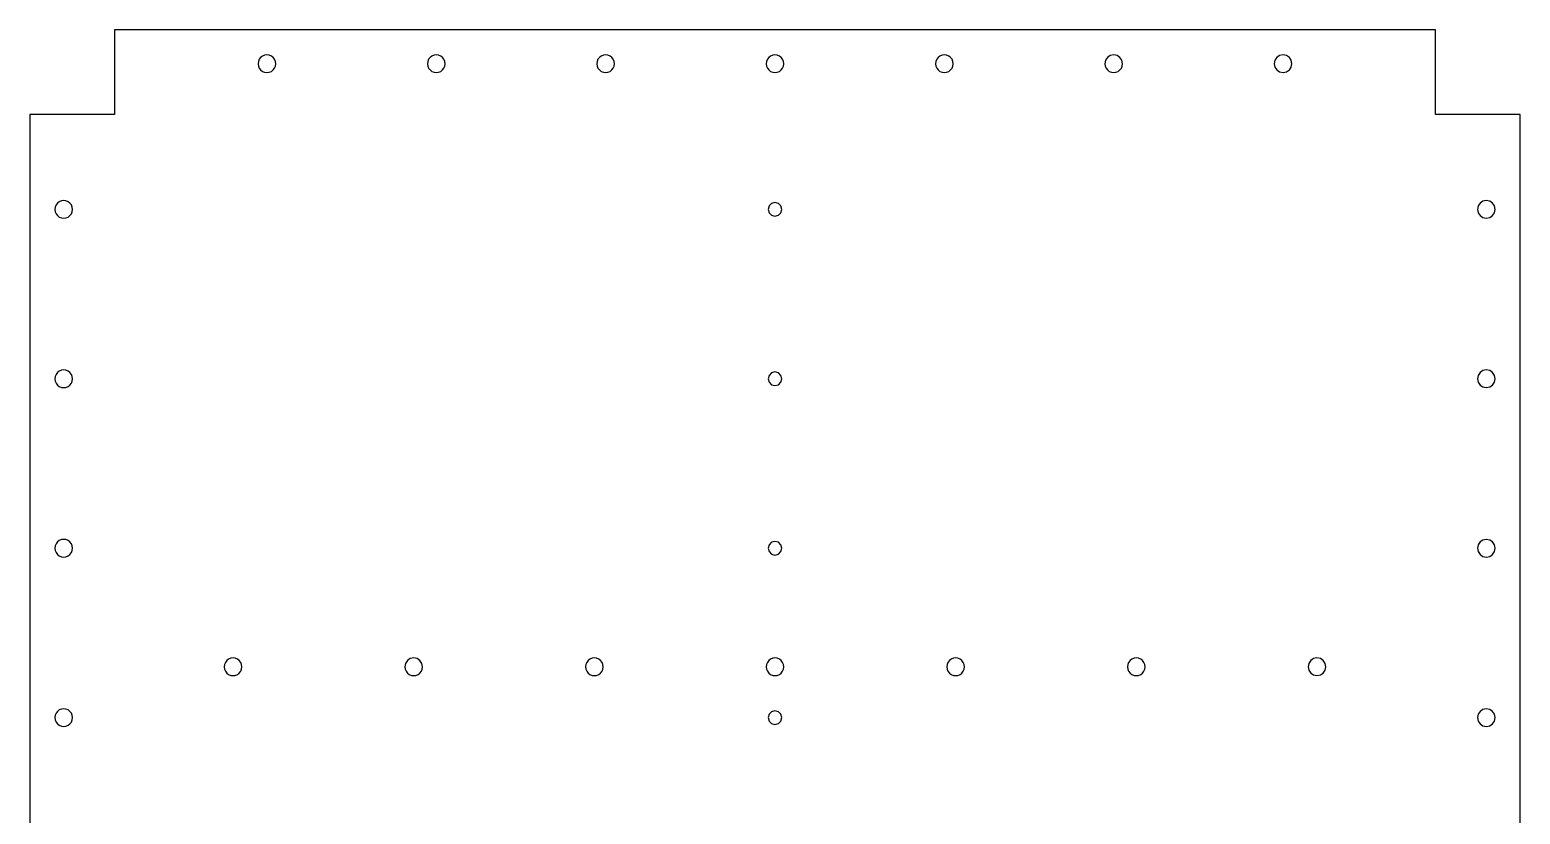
# Model space of a CAD drawing. Extents: x -1 to 677, y 73 to 536.
# Drawn here: x 237.2 to 677.2, y 304.8 to 536.3 of the extents above; entities that cross this region are included whole.
import ezdxf

# ---------------------------------------------------------------- set-up
doc = ezdxf.new("R2010")
doc.units = 0

msp = doc.modelspace()

# ---------------------------------------------------------------- linework, layer by layer
at = {"layer": 'ProjItem002'}
for p, q in [((262.2, 536.3), (262.2, 511.3)), ((652.2, 536.3), (262.2, 536.3)), ((652.2, 511.3), (652.2, 536.3)), ((305.350414, 528.141587), (304.939674, 527.605)), ((305.895, 528.560326), (305.350414, 528.141587)), ((306.529932, 528.822582), (305.895, 528.560326)), ((307.2, 528.91), (306.529932, 528.822582)), ((307.870068, 528.822582), (307.2, 528.91)), ((308.505, 528.560326), (307.870068, 528.822582)), ((309.049586, 528.141587), (308.505, 528.560326)), ((309.460326, 527.605), (309.049586, 528.141587)), ((355.350414, 528.141587), (354.939674, 527.605)), ((355.895, 528.560326), (355.350414, 528.141587)), ((356.529932, 528.822582), (355.895, 528.560326)), ((357.2, 528.91), (356.529932, 528.822582)), ((357.870068, 528.822582), (357.2, 528.91)), ((358.505, 528.560326), (357.870068, 528.822582)), ((359.049586, 528.141587), (358.505, 528.560326)), ((359.460326, 527.605), (359.049586, 528.141587)), ((405.349414, 528.141587), (404.938674, 527.605)), ((405.894, 528.560326), (405.349414, 528.141587)), ((406.528932, 528.822582), (405.894, 528.560326)), ((407.199, 528.91), (406.528932, 528.822582)), ((407.869068, 528.822582), (407.199, 528.91)), ((408.504, 528.560326), (407.869068, 528.822582)), ((409.048586, 528.141587), (408.504, 528.560326)), ((409.459326, 527.605), (409.048586, 528.141587)), ((455.349414, 528.141587), (454.938674, 527.605)), ((455.894, 528.560326), (455.349414, 528.141587)), ((456.528932, 528.822582), (455.894, 528.560326)), ((457.199, 528.91), (456.528932, 528.822582)), ((457.869068, 528.822582), (457.199, 528.91)), ((458.504, 528.560326), (457.869068, 528.822582)), ((459.048586, 528.141587), (458.504, 528.560326)), ((459.459326, 527.605), (459.048586, 528.141587)), ((505.349414, 528.141587), (504.938674, 527.605)), ((505.894, 528.560326), (505.349414, 528.141587)), ((506.528932, 528.822582), (505.894, 528.560326)), ((507.199, 528.91), (506.528932, 528.822582)), ((507.869068, 528.822582), (507.199, 528.91)), ((508.504, 528.560326), (507.869068, 528.822582)), ((509.048586, 528.141587), (508.504, 528.560326)), ((509.459326, 527.605), (509.048586, 528.141587)), ((555.353451, 528.145548), (554.794107, 527.31593)), ((556.18307, 528.704893), (555.353451, 528.145548)), ((557.199, 528.91), (556.18307, 528.704893)), ((558.21493, 528.704893), (557.199, 528.91)), ((559.044549, 528.145548), (558.21493, 528.704893)), ((559.603893, 527.31593), (559.044549, 528.145548)), ((605.353451, 528.145548), (604.794107, 527.31593)), ((606.18307, 528.704893), (605.353451, 528.145548)), ((607.199, 528.91), (606.18307, 528.704893)), ((608.21493, 528.704893), (607.199, 528.91)), ((609.044549, 528.145548), (608.21493, 528.704893)), ((609.603893, 527.31593), (609.044549, 528.145548)), ((304.680346, 526.980995), (304.59, 526.3)), ((304.59, 526.3), (304.680346, 525.619005)), ((304.939674, 527.605), (304.680346, 526.980995)), ((304.680346, 525.619005), (304.939674, 524.995)), ((304.939674, 524.995), (305.350414, 524.458413)), ((305.350414, 524.458413), (305.895, 524.039674)), ((305.895, 524.039674), (306.529932, 523.777418)), ((306.529932, 523.777418), (307.2, 523.69)), ((307.2, 523.69), (307.870068, 523.777418)), ((307.870068, 523.777418), (308.505, 524.039674)), ((308.505, 524.039674), (309.049586, 524.458413)), ((309.049586, 524.458413), (309.460326, 524.995)), ((309.719654, 526.980995), (309.460326, 527.605)), ((309.460326, 524.995), (309.719654, 525.619005)), ((309.81, 526.3), (309.719654, 526.980995)), ((309.719654, 525.619005), (309.81, 526.3)), ((309.81, 526.3), (309.81, 526.3)), ((354.680346, 526.980995), (354.59, 526.3)), ((354.59, 526.3), (354.680346, 525.619005)), ((354.939674, 527.605), (354.680346, 526.980995)), ((354.680346, 525.619005), (354.939674, 524.995)), ((354.939674, 524.995), (355.350414, 524.458413)), ((355.350414, 524.458413), (355.895, 524.039674)), ((355.895, 524.039674), (356.529932, 523.777418)), ((356.529932, 523.777418), (357.2, 523.69)), ((357.2, 523.69), (357.870068, 523.777418)), ((357.870068, 523.777418), (358.505, 524.039674)), ((358.505, 524.039674), (359.049586, 524.458413)), ((359.049586, 524.458413), (359.460326, 524.995)), ((359.719654, 526.980995), (359.460326, 527.605)), ((359.460326, 524.995), (359.719654, 525.619005)), ((359.81, 526.3), (359.719654, 526.980995)), ((359.719654, 525.619005), (359.81, 526.3)), ((359.81, 526.3), (359.81, 526.3)), ((404.679346, 526.980995), (404.589, 526.3)), ((404.589, 526.3), (404.679346, 525.619005)), ((404.938674, 527.605), (404.679346, 526.980995)), ((404.679346, 525.619005), (404.938674, 524.995)), ((404.938674, 524.995), (405.349414, 524.458413)), ((405.349414, 524.458413), (405.894, 524.039674)), ((405.894, 524.039674), (406.528932, 523.777418)), ((406.528932, 523.777418), (407.199, 523.69)), ((407.199, 523.69), (407.869068, 523.777418)), ((407.869068, 523.777418), (408.504, 524.039674)), ((408.504, 524.039674), (409.048586, 524.458413)), ((409.048586, 524.458413), (409.459326, 524.995)), ((409.718654, 526.980995), (409.459326, 527.605)), ((409.459326, 524.995), (409.718654, 525.619005)), ((409.809, 526.3), (409.718654, 526.980995)), ((409.718654, 525.619005), (409.809, 526.3)), ((409.809, 526.3), (409.809, 526.3)), ((454.679346, 526.980995), (454.589, 526.3)), ((454.589, 526.3), (454.679346, 525.619005)), ((454.938674, 527.605), (454.679346, 526.980995)), ((454.679346, 525.619005), (454.938674, 524.995)), ((454.938674, 524.995), (455.349414, 524.458413)), ((455.349414, 524.458413), (455.894, 524.039674)), ((455.894, 524.039674), (456.528932, 523.777418)), ((456.528932, 523.777418), (457.199, 523.69)), ((457.199, 523.69), (457.869068, 523.777418)), ((457.869068, 523.777418), (458.504, 524.039674)), ((458.504, 524.039674), (459.048586, 524.458413)), ((459.048586, 524.458413), (459.459326, 524.995)), ((459.718654, 526.980995), (459.459326, 527.605)), ((459.459326, 524.995), (459.718654, 525.619005)), ((459.809, 526.3), (459.718654, 526.980995)), ((459.718654, 525.619005), (459.809, 526.3)), ((459.809, 526.3), (459.809, 526.3)), ((504.679346, 526.980995), (504.589, 526.3)), ((504.589, 526.3), (504.679346, 525.619005)), ((504.938674, 527.605), (504.679346, 526.980995)), ((504.679346, 525.619005), (504.938674, 524.995)), ((504.938674, 524.995), (505.349414, 524.458413)), ((505.349414, 524.458413), (505.894, 524.039674)), ((505.894, 524.039674), (506.528932, 523.777418)), ((506.528932, 523.777418), (507.199, 523.69)), ((507.199, 523.69), (507.869068, 523.777418)), ((507.869068, 523.777418), (508.504, 524.039674)), ((508.504, 524.039674), (509.048586, 524.458413)), ((509.048586, 524.458413), (509.459326, 524.995)), ((509.718654, 526.980995), (509.459326, 527.605)), ((509.459326, 524.995), (509.718654, 525.619005)), ((509.809, 526.3), (509.718654, 526.980995)), ((509.718654, 525.619005), (509.809, 526.3)), ((509.809, 526.3), (509.809, 526.3)), ((554.794107, 527.31593), (554.589, 526.3)), ((554.589, 526.3), (554.679346, 525.619005)), ((554.679346, 525.619005), (554.938674, 524.995)), ((554.938674, 524.995), (555.349414, 524.458413)), ((555.349414, 524.458413), (555.894, 524.039674)), ((555.894, 524.039674), (556.528932, 523.777418)), ((556.528932, 523.777418), (557.199, 523.69)), ((557.199, 523.69), (557.869068, 523.777418)), ((557.869068, 523.777418), (558.504, 524.039674)), ((558.504, 524.039674), (559.048586, 524.458413)), ((559.048586, 524.458413), (559.459326, 524.995)), ((559.459326, 524.995), (559.718654, 525.619005)), ((559.809, 526.3), (559.603893, 527.31593)), ((559.718654, 525.619005), (559.809, 526.3)), ((559.809, 526.3), (559.809, 526.3)), ((604.794107, 527.31593), (604.589, 526.3)), ((604.589, 526.3), (604.794107, 525.28407)), ((604.794107, 525.28407), (605.353451, 524.454452)), ((605.353451, 524.454452), (606.18307, 523.895107)), ((606.18307, 523.895107), (607.199, 523.69)), ((607.199, 523.69), (608.21493, 523.895107)), ((608.21493, 523.895107), (609.044549, 524.454452)), ((609.044549, 524.454452), (609.603893, 525.28407)), ((609.809, 526.3), (609.603893, 527.31593)), ((609.603893, 525.28407), (609.809, 526.3)), ((609.809, 526.3), (609.809, 526.3)), ((237.2, 511.3), (237.2, 317.142)), ((262.2, 511.3), (237.2, 511.3)), ((677.2, 511.3), (652.2, 511.3)), ((677.2, 98.3003), (677.2, 511.3)), ((244.939674, 484.605), (244.680346, 483.980995)), ((245.350414, 485.141587), (244.939674, 484.605)), ((245.895, 485.560326), (245.350414, 485.141587)), ((246.529932, 485.822582), (245.895, 485.560326)), ((247.2, 485.91), (246.529932, 485.822582)), ((247.870068, 485.822582), (247.2, 485.91)), ((248.505, 485.560326), (247.870068, 485.822582)), ((249.049586, 485.141587), (248.505, 485.560326)), ((249.460326, 484.605), (249.049586, 485.141587)), ((249.719654, 483.980995), (249.460326, 484.605)), ((455.450735, 484.30965), (455.1802, 483.3)), ((456.18985, 485.048765), (455.450735, 484.30965)), ((457.1995, 485.3193), (456.18985, 485.048765)), ((458.20915, 485.048765), (457.1995, 485.3193)), ((458.94829, 484.30965), (458.20915, 485.048765)), ((459.219, 483.3), (458.94829, 484.30965)), ((664.794107, 484.31593), (664.589, 483.3)), ((665.353452, 485.145548), (664.794107, 484.31593)), ((666.18307, 485.704893), (665.353452, 485.145548)), ((667.199, 485.909999), (666.18307, 485.704893)), ((668.21493, 485.704893), (667.199, 485.909999)), ((669.044548, 485.145548), (668.21493, 485.704893)), ((669.603893, 484.31593), (669.044548, 485.145548)), ((669.809, 483.3), (669.603893, 484.31593)), ((244.680346, 483.980995), (244.59, 483.3)), ((244.59, 483.3), (244.680346, 482.619005)), ((244.680346, 482.619005), (244.939674, 481.995)), ((244.939674, 481.995), (245.350414, 481.458413)), ((245.350414, 481.458413), (245.895, 481.039674)), ((245.895, 481.039674), (246.529932, 480.777418)), ((246.529932, 480.777418), (247.2, 480.69)), ((247.2, 480.69), (247.870068, 480.777418)), ((247.870068, 480.777418), (248.505, 481.039674)), ((248.505, 481.039674), (249.049586, 481.458413)), ((249.049586, 481.458413), (249.460326, 481.995)), ((249.460326, 481.995), (249.719654, 482.619005)), ((249.81, 483.3), (249.719654, 483.980995)), ((249.719654, 482.619005), (249.81, 483.3)), ((249.81, 483.3), (249.81, 483.3)), ((455.1802, 483.3), (455.450822, 482.29035)), ((455.450822, 482.29035), (456.18995, 481.551235)), ((456.18995, 481.551235), (457.1996, 481.2807)), ((457.1996, 481.2807), (458.20925, 481.551235)), ((458.20925, 481.551235), (458.948365, 482.29035)), ((458.948365, 482.29035), (459.2189, 483.3)), ((459.2189, 483.3), (459.219, 483.3)), ((664.589, 483.3), (664.794107, 482.28407)), ((664.794107, 482.28407), (665.353452, 481.454452)), ((665.353452, 481.454452), (666.18307, 480.895107)), ((666.18307, 480.895107), (667.199, 480.690001)), ((667.199, 480.690001), (668.21493, 480.895107)), ((668.21493, 480.895107), (669.044548, 481.454452)), ((669.044548, 481.454452), (669.603893, 482.28407)), ((669.603893, 482.28407), (669.809, 483.3)), ((669.809, 483.3), (669.809, 483.3)), ((246.529932, 435.822582), (245.895, 435.560326)), ((247.2, 435.91), (246.529932, 435.822582)), ((247.870068, 435.822582), (247.2, 435.91)), ((248.505, 435.560326), (247.870068, 435.822582)), ((666.18307, 435.704893), (665.353452, 435.145548)), ((667.199, 435.909999), (666.18307, 435.704893)), ((668.21493, 435.704893), (667.199, 435.909999)), ((669.044548, 435.145548), (668.21493, 435.704893)), ((244.680346, 433.980995), (244.59, 433.3)), ((244.59, 433.3), (244.680346, 432.619005)), ((244.939674, 434.605), (244.680346, 433.980995)), ((244.680346, 432.619005), (244.939674, 431.995)), ((245.350414, 435.141587), (244.939674, 434.605)), ((244.939674, 431.995), (245.350414, 431.458413)), ((245.895, 435.560326), (245.350414, 435.141587)), ((245.350414, 431.458413), (245.895, 431.039674)), ((249.049586, 435.141587), (248.505, 435.560326)), ((248.505, 431.039674), (249.049586, 431.458413)), ((249.460326, 434.605), (249.049586, 435.141587)), ((249.049586, 431.458413), (249.460326, 431.995)), ((249.719654, 433.980995), (249.460326, 434.605)), ((249.460326, 431.995), (249.719654, 432.619005)), ((249.81, 433.3), (249.719654, 433.980995)), ((249.719654, 432.619005), (249.81, 433.3)), ((249.81, 433.3), (249.81, 433.3)), ((455.450735, 434.30965), (455.1802, 433.3)), ((455.1802, 433.3), (455.450822, 432.29035)), ((456.18985, 435.048765), (455.450735, 434.30965)), ((455.450822, 432.29035), (456.18995, 431.551235)), ((457.1995, 435.3193), (456.18985, 435.048765)), ((456.18995, 431.551235), (457.1996, 431.2807)), ((458.20915, 435.048765), (457.1995, 435.3193)), ((457.1996, 431.2807), (458.20925, 431.551235)), ((458.94829, 434.30965), (458.20915, 435.048765)), ((458.20925, 431.551235), (458.948365, 432.29035)), ((459.219, 433.3), (458.94829, 434.30965)), ((458.948365, 432.29035), (459.2189, 433.3)), ((459.2189, 433.3), (459.219, 433.3)), ((664.794107, 434.31593), (664.589, 433.3)), ((664.589, 433.3), (664.794107, 432.28407)), ((665.353452, 435.145548), (664.794107, 434.31593)), ((664.794107, 432.28407), (665.353452, 431.454452)), ((665.353452, 431.454452), (666.18307, 430.895107)), ((668.21493, 430.895107), (669.044548, 431.454452)), ((669.603893, 434.31593), (669.044548, 435.145548)), ((669.044548, 431.454452), (669.603893, 432.28407)), ((669.809, 433.3), (669.603893, 434.31593)), ((669.603893, 432.28407), (669.809, 433.3)), ((669.809, 433.3), (669.809, 433.3)), ((245.895, 431.039674), (246.529932, 430.777418)), ((246.529932, 430.777418), (247.2, 430.69)), ((247.2, 430.69), (247.870068, 430.777418)), ((247.870068, 430.777418), (248.505, 431.039674)), ((666.18307, 430.895107), (667.199, 430.690001)), ((667.199, 430.690001), (668.21493, 430.895107)), ((244.680346, 383.980995), (244.59, 383.3)), ((244.59, 383.3), (244.680346, 382.619005)), ((244.939674, 384.605), (244.680346, 383.980995)), ((245.350414, 385.141587), (244.939674, 384.605)), ((245.895, 385.560326), (245.350414, 385.141587)), ((246.529932, 385.822582), (245.895, 385.560326)), ((247.2, 385.91), (246.529932, 385.822582)), ((247.870068, 385.822582), (247.2, 385.91)), ((248.505, 385.560326), (247.870068, 385.822582)), ((249.049586, 385.141587), (248.505, 385.560326)), ((249.460326, 384.605), (249.049586, 385.141587)), ((249.719654, 383.980995), (249.460326, 384.605)), ((249.81, 383.3), (249.719654, 383.980995)), ((249.719654, 382.619005), (249.81, 383.3)), ((249.81, 383.3), (249.81, 383.3)), ((455.450735, 384.30965), (455.1802, 383.3)), ((455.1802, 383.3), (455.450822, 382.29035)), ((456.18985, 385.048765), (455.450735, 384.30965)), ((457.1995, 385.3193), (456.18985, 385.048765)), ((458.20915, 385.048765), (457.1995, 385.3193)), ((458.94829, 384.30965), (458.20915, 385.048765)), ((459.219, 383.3), (458.94829, 384.30965)), ((458.948365, 382.29035), (459.2189, 383.3)), ((459.2189, 383.3), (459.219, 383.3)), ((664.794107, 384.31593), (664.589, 383.3)), ((664.589, 383.3), (664.794107, 382.28407)), ((665.353452, 385.145548), (664.794107, 384.31593)), ((666.18307, 385.704893), (665.353452, 385.145548)), ((667.199, 385.909999), (666.18307, 385.704893)), ((668.21493, 385.704893), (667.199, 385.909999)), ((669.044548, 385.145548), (668.21493, 385.704893)), ((669.603893, 384.31593), (669.044548, 385.145548)), ((669.809, 383.3), (669.603893, 384.31593)), ((669.603893, 382.28407), (669.809, 383.3)), ((669.809, 383.3), (669.809, 383.3)), ((244.680346, 382.619005), (244.939674, 381.995)), ((244.939674, 381.995), (245.350414, 381.458413)), ((245.350414, 381.458413), (245.895, 381.039674)), ((245.895, 381.039674), (246.529932, 380.777418)), ((246.529932, 380.777418), (247.2, 380.69)), ((247.2, 380.69), (247.870068, 380.777418)), ((247.870068, 380.777418), (248.505, 381.039674)), ((248.505, 381.039674), (249.049586, 381.458413)), ((249.049586, 381.458413), (249.460326, 381.995)), ((249.460326, 381.995), (249.719654, 382.619005)), ((455.450822, 382.29035), (456.18995, 381.551235)), ((456.18995, 381.551235), (457.1996, 381.2807)), ((457.1996, 381.2807), (458.20925, 381.551235)), ((458.20925, 381.551235), (458.948365, 382.29035)), ((664.794107, 382.28407), (665.353452, 381.454452)), ((665.353452, 381.454452), (666.18307, 380.895107)), ((666.18307, 380.895107), (667.199, 380.690001)), ((667.199, 380.690001), (668.21493, 380.895107)), ((668.21493, 380.895107), (669.044548, 381.454452)), ((669.044548, 381.454452), (669.603893, 382.28407)), ((294.680346, 348.980995), (294.59, 348.3)), ((294.59, 348.3), (294.680346, 347.619005)), ((294.939674, 349.605), (294.680346, 348.980995)), ((294.680346, 347.619005), (294.939674, 346.995)), ((295.350414, 350.141587), (294.939674, 349.605)), ((295.895, 350.560326), (295.350414, 350.141587)), ((296.529932, 350.822582), (295.895, 350.560326)), ((297.2, 350.91), (296.529932, 350.822582)), ((297.870068, 350.822582), (297.2, 350.91)), ((298.505, 350.560326), (297.870068, 350.822582)), ((299.049586, 350.141587), (298.505, 350.560326)), ((299.460326, 349.605), (299.049586, 350.141587)), ((299.719654, 348.980995), (299.460326, 349.605)), ((299.460326, 346.995), (299.719654, 347.619005)), ((299.81, 348.3), (299.719654, 348.980995)), ((299.719654, 347.619005), (299.81, 348.3)), ((299.81, 348.3), (299.81, 348.3)), ((348.128107, 349.31593), (347.923, 348.3)), ((347.923, 348.3), (348.013346, 347.619005)), ((348.013346, 347.619005), (348.272674, 346.995)), ((348.687451, 350.145548), (348.128107, 349.31593)), ((349.51707, 350.704893), (348.687451, 350.145548)), ((350.533, 350.91), (349.51707, 350.704893)), ((351.54893, 350.704893), (350.533, 350.91)), ((352.378549, 350.145548), (351.54893, 350.704893)), ((352.937893, 349.31593), (352.378549, 350.145548)), ((352.793326, 346.995), (353.052654, 347.619005)), ((353.143, 348.3), (352.937893, 349.31593)), ((353.052654, 347.619005), (353.143, 348.3)), ((353.143, 348.3), (353.143, 348.3)), ((401.346346, 348.980995), (401.256, 348.3)), ((401.256, 348.3), (401.346346, 347.619005)), ((401.605674, 349.605), (401.346346, 348.980995)), ((401.346346, 347.619005), (401.605674, 346.995)), ((402.016414, 350.141587), (401.605674, 349.605)), ((402.561, 350.560326), (402.016414, 350.141587)), ((403.195932, 350.822582), (402.561, 350.560326)), ((403.866, 350.91), (403.195932, 350.822582)), ((404.536068, 350.822582), (403.866, 350.91)), ((405.171, 350.560326), (404.536068, 350.822582)), ((405.715586, 350.141587), (405.171, 350.560326)), ((406.126326, 349.605), (405.715586, 350.141587)), ((406.385654, 348.980995), (406.126326, 349.605)), ((406.126326, 346.995), (406.385654, 347.619005)), ((406.476, 348.3), (406.385654, 348.980995)), ((406.385654, 347.619005), (406.476, 348.3)), ((406.476, 348.3), (406.476, 348.3)), ((454.679346, 348.980995), (454.589, 348.3)), ((454.589, 348.3), (454.679346, 347.619005)), ((454.938674, 349.605), (454.679346, 348.980995)), ((454.679346, 347.619005), (454.938674, 346.995)), ((455.349414, 350.141587), (454.938674, 349.605)), ((455.894, 350.560326), (455.349414, 350.141587)), ((456.528932, 350.822582), (455.894, 350.560326)), ((457.199, 350.91), (456.528932, 350.822582)), ((457.869068, 350.822582), (457.199, 350.91)), ((458.504, 350.560326), (457.869068, 350.822582)), ((459.048586, 350.141587), (458.504, 350.560326)), ((459.459326, 349.605), (459.048586, 350.141587)), ((459.718654, 348.980995), (459.459326, 349.605)), ((459.459326, 346.995), (459.718654, 347.619005)), ((459.809, 348.3), (459.718654, 348.980995)), ((459.718654, 347.619005), (459.809, 348.3)), ((459.809, 348.3), (459.809, 348.3)), ((508.012346, 348.980995), (507.922, 348.3)), ((507.922, 348.3), (508.012346, 347.619005)), ((508.271674, 349.605), (508.012346, 348.980995)), ((508.012346, 347.619005), (508.271674, 346.995)), ((508.682414, 350.141587), (508.271674, 349.605)), ((509.227, 350.560326), (508.682414, 350.141587)), ((509.861932, 350.822582), (509.227, 350.560326)), ((510.532, 350.91), (509.861932, 350.822582)), ((511.202068, 350.822582), (510.532, 350.91)), ((511.837, 350.560326), (511.202068, 350.822582)), ((512.381586, 350.141587), (511.837, 350.560326)), ((512.792326, 349.605), (512.381586, 350.141587)), ((513.051654, 348.980995), (512.792326, 349.605)), ((512.792326, 346.995), (513.051654, 347.619005)), ((513.142, 348.3), (513.051654, 348.980995)), ((513.051654, 347.619005), (513.142, 348.3)), ((513.142, 348.3), (513.142, 348.3)), ((561.346346, 348.980995), (561.256, 348.3)), ((561.256, 348.3), (561.346346, 347.619005)), ((561.605674, 349.605), (561.346346, 348.980995)), ((561.346346, 347.619005), (561.605674, 346.995)), ((562.016414, 350.141587), (561.605674, 349.605)), ((562.561, 350.560326), (562.016414, 350.141587)), ((563.195932, 350.822582), (562.561, 350.560326)), ((563.866, 350.91), (563.195932, 350.822582)), ((564.536068, 350.822582), (563.866, 350.91)), ((565.171, 350.560326), (564.536068, 350.822582)), ((565.715586, 350.141587), (565.171, 350.560326)), ((566.126326, 349.605), (565.715586, 350.141587)), ((566.385654, 348.980995), (566.126326, 349.605)), ((566.126326, 346.995), (566.385654, 347.619005)), ((566.476, 348.3), (566.385654, 348.980995)), ((566.385654, 347.619005), (566.476, 348.3)), ((566.476, 348.3), (566.476, 348.3)), ((614.794107, 349.31593), (614.589, 348.3)), ((614.589, 348.3), (614.794107, 347.28407)), ((615.353452, 350.145548), (614.794107, 349.31593)), ((616.18307, 350.704893), (615.353452, 350.145548)), ((617.199, 350.909999), (616.18307, 350.704893)), ((618.21493, 350.704893), (617.199, 350.909999)), ((619.044548, 350.145548), (618.21493, 350.704893)), ((619.603893, 349.31593), (619.044548, 350.145548)), ((619.809, 348.3), (619.603893, 349.31593)), ((619.603893, 347.28407), (619.809, 348.3)), ((619.809, 348.3), (619.809, 348.3)), ((294.939674, 346.995), (295.350414, 346.458413)), ((295.350414, 346.458413), (295.895, 346.039674)), ((295.895, 346.039674), (296.529932, 345.777418)), ((296.529932, 345.777418), (297.2, 345.69)), ((297.2, 345.69), (297.870068, 345.777418)), ((297.870068, 345.777418), (298.505, 346.039674)), ((298.505, 346.039674), (299.049586, 346.458413)), ((299.049586, 346.458413), (299.460326, 346.995)), ((348.272674, 346.995), (348.683414, 346.458413)), ((348.683414, 346.458413), (349.228, 346.039674)), ((349.228, 346.039674), (349.862932, 345.777418)), ((349.862932, 345.777418), (350.533, 345.69)), ((350.533, 345.69), (351.203068, 345.777418)), ((351.203068, 345.777418), (351.838, 346.039674)), ((351.838, 346.039674), (352.382586, 346.458413)), ((352.382586, 346.458413), (352.793326, 346.995)), ((401.605674, 346.995), (402.016414, 346.458413)), ((402.016414, 346.458413), (402.561, 346.039674)), ((402.561, 346.039674), (403.195932, 345.777418)), ((403.195932, 345.777418), (403.866, 345.69)), ((403.866, 345.69), (404.536068, 345.777418)), ((404.536068, 345.777418), (405.171, 346.039674)), ((405.171, 346.039674), (405.715586, 346.458413)), ((405.715586, 346.458413), (406.126326, 346.995)), ((454.938674, 346.995), (455.349414, 346.458413)), ((455.349414, 346.458413), (455.894, 346.039674)), ((455.894, 346.039674), (456.528932, 345.777418)), ((456.528932, 345.777418), (457.199, 345.69)), ((457.199, 345.69), (457.869068, 345.777418)), ((457.869068, 345.777418), (458.504, 346.039674)), ((458.504, 346.039674), (459.048586, 346.458413)), ((459.048586, 346.458413), (459.459326, 346.995)), ((508.271674, 346.995), (508.682414, 346.458413)), ((508.682414, 346.458413), (509.227, 346.039674)), ((509.227, 346.039674), (509.861932, 345.777418)), ((509.861932, 345.777418), (510.532, 345.69)), ((510.532, 345.69), (511.202068, 345.777418)), ((511.202068, 345.777418), (511.837, 346.039674)), ((511.837, 346.039674), (512.381586, 346.458413)), ((512.381586, 346.458413), (512.792326, 346.995)), ((561.605674, 346.995), (562.016414, 346.458413)), ((562.016414, 346.458413), (562.561, 346.039674)), ((562.561, 346.039674), (563.195932, 345.777418)), ((563.195932, 345.777418), (563.866, 345.69)), ((563.866, 345.69), (564.536068, 345.777418)), ((564.536068, 345.777418), (565.171, 346.039674)), ((565.171, 346.039674), (565.715586, 346.458413)), ((565.715586, 346.458413), (566.126326, 346.995)), ((614.794107, 347.28407), (615.353452, 346.454452)), ((615.353452, 346.454452), (616.18307, 345.895107)), ((616.18307, 345.895107), (617.199, 345.690001)), ((617.199, 345.690001), (618.21493, 345.895107)), ((618.21493, 345.895107), (619.044548, 346.454452)), ((619.044548, 346.454452), (619.603893, 347.28407)), ((244.939674, 334.605), (244.680346, 333.980995)), ((245.350414, 335.141587), (244.939674, 334.605)), ((245.895, 335.560326), (245.350414, 335.141587)), ((246.529932, 335.822582), (245.895, 335.560326)), ((247.2, 335.91), (246.529932, 335.822582)), ((247.870068, 335.822582), (247.2, 335.91)), ((248.505, 335.560326), (247.870068, 335.822582)), ((249.049586, 335.141587), (248.505, 335.560326)), ((249.460326, 334.605), (249.049586, 335.141587)), ((249.719654, 333.980995), (249.460326, 334.605)), ((456.18985, 335.048765), (455.450735, 334.30965)), ((457.1995, 335.3193), (456.18985, 335.048765)), ((458.20915, 335.048765), (457.1995, 335.3193)), ((458.94829, 334.30965), (458.20915, 335.048765)), ((665.353452, 335.145548), (664.794107, 334.31593)), ((666.18307, 335.704893), (665.353452, 335.145548)), ((667.199, 335.909999), (666.18307, 335.704893)), ((668.21493, 335.704893), (667.199, 335.909999)), ((669.044548, 335.145548), (668.21493, 335.704893)), ((669.603893, 334.31593), (669.044548, 335.145548)), ((244.680346, 333.980995), (244.59, 333.3)), ((244.59, 333.3), (244.680346, 332.619005)), ((244.680346, 332.619005), (244.939674, 331.995)), ((244.939674, 331.995), (245.350414, 331.458413)), ((245.350414, 331.458413), (245.895, 331.039674)), ((245.895, 331.039674), (246.529932, 330.777418)), ((246.529932, 330.777418), (247.2, 330.69)), ((247.2, 330.69), (247.870068, 330.777418)), ((247.870068, 330.777418), (248.505, 331.039674)), ((248.505, 331.039674), (249.049586, 331.458413)), ((249.049586, 331.458413), (249.460326, 331.995)), ((249.460326, 331.995), (249.719654, 332.619005)), ((249.81, 333.3), (249.719654, 333.980995)), ((249.719654, 332.619005), (249.81, 333.3)), ((249.81, 333.3), (249.81, 333.3)), ((455.450735, 334.30965), (455.1802, 333.3)), ((455.1802, 333.3), (455.450822, 332.29035)), ((455.450822, 332.29035), (456.18995, 331.551235)), ((456.18995, 331.551235), (457.1996, 331.2807)), ((457.1996, 331.2807), (458.20925, 331.551235)), ((458.20925, 331.551235), (458.948365, 332.29035)), ((459.219, 333.3), (458.94829, 334.30965)), ((458.948365, 332.29035), (459.2189, 333.3)), ((459.2189, 333.3), (459.219, 333.3)), ((664.794107, 334.31593), (664.589, 333.3)), ((664.589, 333.3), (664.794107, 332.28407)), ((664.794107, 332.28407), (665.353452, 331.454452)), ((665.353452, 331.454452), (666.18307, 330.895107)), ((666.18307, 330.895107), (667.199, 330.690001)), ((667.199, 330.690001), (668.21493, 330.895107)), ((668.21493, 330.895107), (669.044548, 331.454452)), ((669.044548, 331.454452), (669.603893, 332.28407)), ((669.809, 333.3), (669.603893, 334.31593)), ((669.603893, 332.28407), (669.809, 333.3)), ((669.809, 333.3), (669.809, 333.3)), ((237.2, 317.142), (237.2, 98.3003))]:
    msp.add_line(p, q, dxfattribs=at)

doc.saveas('drawing.dxf')
